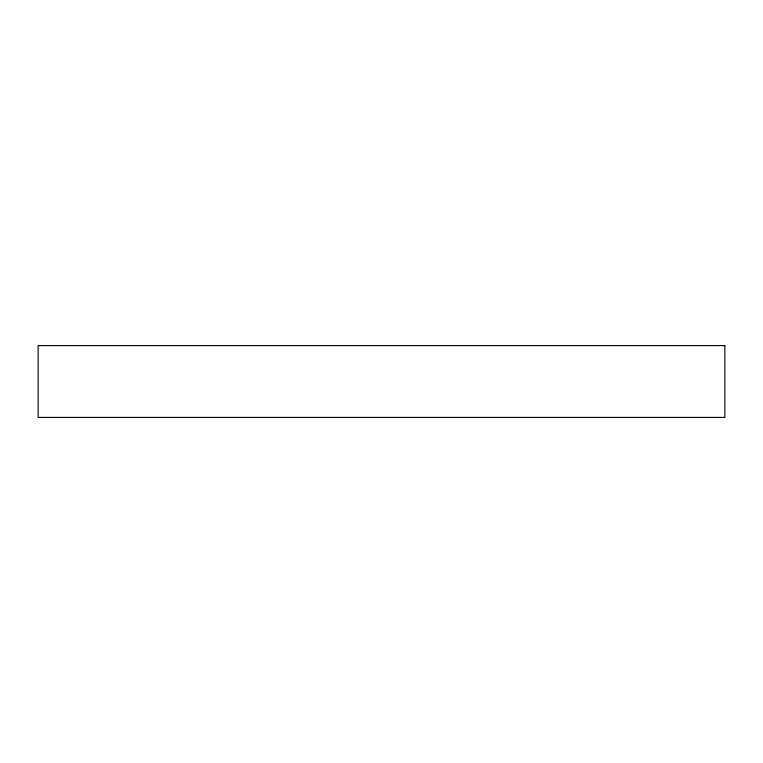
<?xml version="1.0" encoding="UTF-8"?>
<svg xmlns="http://www.w3.org/2000/svg" width="763" height="763" viewBox="0 0 763 763"><rect width="100%" height="100%" fill="white"/><g stroke="black" fill="none" stroke-linecap="round" stroke-linejoin="round"><path stroke-width="1.14" d="M724.85 345.582L38.15 345.582L38.15 417.418L724.85 417.418L724.85 345.582"/></g></svg>
